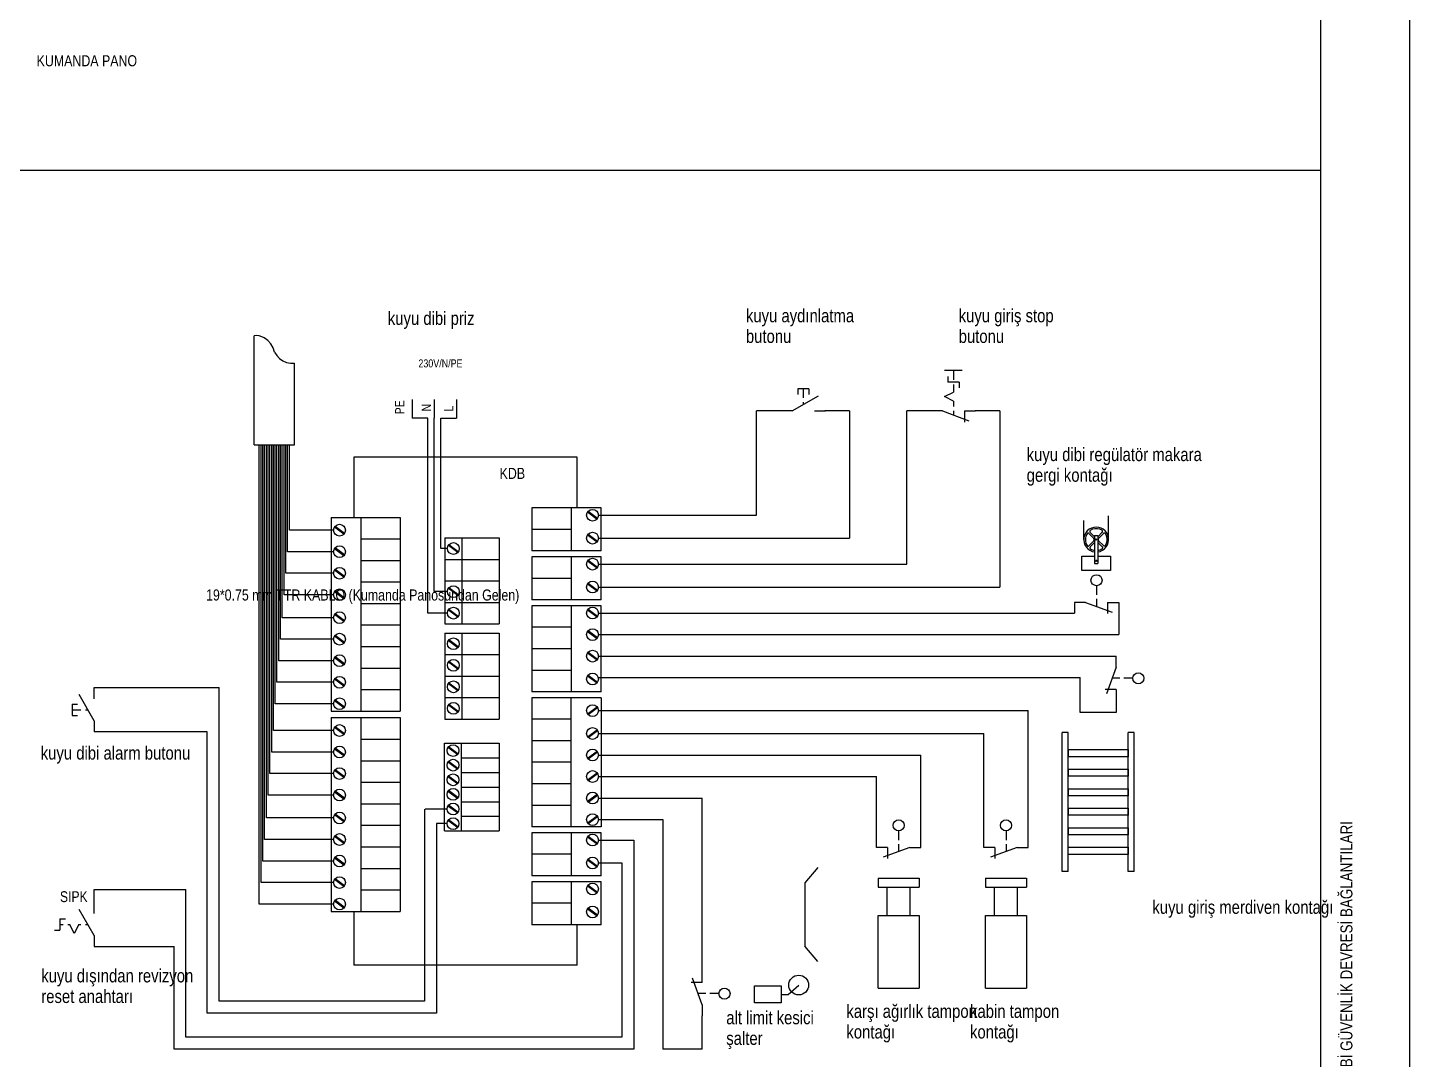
# Model space of a CAD drawing. Header units: centimetres. Extents: x 0 to 13208, y -30 to 2970.
# Drawn here: x 11214 to 11804, y 2068 to 2508 of the extents above; entities that cross this region are included whole.
import ezdxf
from ezdxf.enums import TextEntityAlignment as Align

# ---------------------------------------------------------------- set-up
doc = ezdxf.new("R2010")
doc.units = ezdxf.units.CM
doc.layers.add('SCOTT-ELEKTRIK', color=3, linetype='CONTINUOUS')
doc.layers.add('SCOTT-ELEKTRIK-YAZI', color=4, linetype='CONTINUOUS')
doc.styles.get("Standard").update_dxf_attribs({"font": 'arial.ttf', "width": 0.8})

msp = doc.modelspace()

# ---------------------------------------------------------------- linework, layer by layer
at = {"layer": 'SCOTT-ELEKTRIK'}
for p, q in [((11766.01, 1974.44), (11766.01, 2920.2)), ((11803.84, 2920.2), (11803.84, 1974.44)), ((11766.01, 2447.32), (11146.55, 2447.32)), ((11310.94, 2330.37), (11310.94, 2376.8)), ((11328.22, 2330.37), (11328.22, 2365.14)), ((11605.47, 2362.18), (11613.04, 2362.18)), ((11606.97, 2359.42), (11606.97, 2357.06)), ((11609.34, 2362.16), (11609.34, 2358)), ((11542.92, 2354.22), (11542.92, 2351.86)), ((11547.65, 2354.22), (11542.92, 2354.22)), ((11545.28, 2354.22), (11545.28, 2350.44)), ((11547.65, 2354.22), (11547.65, 2351.86)), ((11605.55, 2350.91), (11609.34, 2352.8)), ((11611.7, 2357.06), (11606.97, 2357.06)), ((11609.34, 2356.11), (11609.34, 2352.8)), ((11611.7, 2357.06), (11611.7, 2354.69)), ((11378.36, 2349.68), (11378.36, 2341.64)), ((11387.82, 2349.68), (11387.82, 2341.64)), ((11397.28, 2349.68), (11397.28, 2341.64)), ((11540.55, 2344.76), (11551.74, 2351.22)), ((11545.28, 2348.55), (11545.28, 2347.49)), ((11609.34, 2349.02), (11605.55, 2350.91)), ((11609.34, 2349.02), (11609.34, 2346.65)), ((11385.07, 2341.64), (11378.36, 2341.64)), ((11385.07, 2258.55), (11385.07, 2341.64)), ((11387.82, 2267.73), (11387.82, 2341.64)), ((11390.57, 2286.1), (11390.57, 2341.64)), ((11390.57, 2341.64), (11397.28, 2341.64)), ((11525.32, 2300.31), (11525.32, 2344.76)), ((11535.82, 2344.76), (11525.32, 2344.76)), ((11540.55, 2344.76), (11535.82, 2344.76)), ((11550.01, 2344.76), (11554.74, 2344.76)), ((11565, 2344.76), (11554.5, 2344.76)), ((11565, 2344.76), (11565, 2290.54)), ((11589.38, 2279.45), (11589.38, 2344.76)), ((11599.88, 2344.76), (11589.38, 2344.76)), ((11604.61, 2344.76), (11599.88, 2344.76)), ((11604.61, 2344.76), (11615.96, 2340.63)), ((11609.34, 2344.76), (11609.34, 2343.06)), ((11614.06, 2344.76), (11618.79, 2344.76)), ((11614.06, 2344.76), (11614.06, 2340.03)), ((11629.06, 2344.76), (11618.56, 2344.76)), ((11629.06, 2344.76), (11629.06, 2269.68)), ((11310.94, 2330.37), (11328.22, 2330.37)), ((11313.15, 2134.47), (11313.15, 2330.37)), ((11313.91, 2143.65), (11313.91, 2330.37)), ((11314.66, 2152.83), (11314.66, 2330.37)), ((11315.42, 2162.01), (11315.42, 2330.37)), ((11316.18, 2171.19), (11316.18, 2330.37)), ((11316.93, 2180.96), (11316.93, 2330.37)), ((11317.69, 2190.14), (11317.69, 2330.37)), ((11318.45, 2199.32), (11318.45, 2330.37)), ((11319.2, 2208.5), (11319.2, 2330.37)), ((11319.96, 2219.9), (11319.96, 2330.37)), ((11320.72, 2229.08), (11320.72, 2330.37)), ((11321.47, 2238.26), (11321.47, 2330.37)), ((11322.23, 2247.44), (11322.23, 2330.37)), ((11322.98, 2256.62), (11322.98, 2330.37)), ((11323.74, 2266.39), (11323.74, 2330.37)), ((11324.5, 2275.57), (11324.5, 2330.37)), ((11325.25, 2284.75), (11325.25, 2330.37)), ((11326.01, 2293.93), (11326.01, 2330.37)), ((11448.86, 2325.07), (11353.54, 2325.07)), ((11353.54, 2325.07), (11353.54, 2299.41)), ((11448.86, 2303.43), (11448.86, 2325.07)), ((11343.8, 2299.41), (11343.8, 2216.78)), ((11343.8, 2299.41), (11373.32, 2299.41)), ((11356.6, 2216.78), (11356.6, 2299.41)), ((11373.32, 2299.41), (11373.32, 2216.78)), ((11458.96, 2303.43), (11429.44, 2303.43)), ((11458.96, 2303.43), (11429.44, 2303.43)), ((11429.44, 2303.43), (11429.44, 2285.07)), ((11446.16, 2303.43), (11446.16, 2285.07)), ((11453.24, 2301.69), (11457.28, 2298.7)), ((11453.24, 2301.69), (11457.28, 2298.7)), ((11453.49, 2302), (11457.5, 2299.03)), ((11453.49, 2302), (11457.5, 2299.03)), ((11457.86, 2300.31), (11525.32, 2300.31)), ((11458.96, 2285.07), (11458.96, 2303.43)), ((11675.54, 2289.93), (11675.54, 2300.08)), ((11344.9, 2293.93), (11326.01, 2293.93)), ((11349.27, 2292.24), (11345.25, 2295.22)), ((11349.27, 2292.24), (11345.25, 2295.22)), ((11349.51, 2292.56), (11345.48, 2295.54)), ((11349.51, 2292.56), (11345.48, 2295.54)), ((11446.16, 2294.25), (11429.44, 2294.25)), ((11664.95, 2289.93), (11664.95, 2298.09)), ((11356.6, 2290.23), (11373.32, 2290.23)), ((11356.6, 2290.23), (11373.32, 2290.23)), ((11392.38, 2290.69), (11392.38, 2281.5)), ((11392.38, 2290.69), (11415.46, 2290.69)), ((11397.85, 2284.41), (11393.83, 2287.38)), ((11397.85, 2284.41), (11393.83, 2287.38)), ((11398.09, 2284.72), (11394.06, 2287.71)), ((11398.09, 2284.72), (11394.06, 2287.71)), ((11399.6, 2290.69), (11399.6, 2281.5)), ((11415.46, 2290.69), (11415.46, 2281.5)), ((11453.24, 2291.92), (11457.28, 2288.93)), ((11453.24, 2291.92), (11457.28, 2288.93)), ((11453.49, 2292.23), (11457.5, 2289.26)), ((11453.49, 2292.23), (11457.5, 2289.26)), ((11457.86, 2290.54), (11565, 2290.54)), ((11669.26, 2290.41), (11667.16, 2292.47)), ((11669.26, 2289.43), (11667.2, 2287.33)), ((11669.55, 2291.11), (11667.65, 2292.98)), ((11669.55, 2288.72), (11667.7, 2286.84)), ((11669.55, 2291.64), (11669.55, 2279.71)), ((11669.55, 2291.64), (11670.94, 2291.64)), ((11670.94, 2291.14), (11672.79, 2293.02)), ((11670.94, 2291.64), (11670.94, 2279.71)), ((11670.94, 2288.75), (11672.84, 2286.88)), ((11671.23, 2290.42), (11673.3, 2292.52)), ((11671.24, 2289.45), (11673.34, 2287.38)), ((11344.9, 2284.75), (11325.25, 2284.75)), ((11349.27, 2283.06), (11345.25, 2286.04)), ((11349.27, 2283.06), (11345.25, 2286.04)), ((11349.51, 2283.38), (11345.48, 2286.36)), ((11349.51, 2283.38), (11345.48, 2286.36)), ((11393.48, 2286.1), (11390.57, 2286.1)), ((11392.38, 2281.5), (11392.38, 2272.32)), ((11392.38, 2281.5), (11415.46, 2281.5)), ((11392.38, 2281.5), (11415.46, 2281.5)), ((11392.38, 2281.5), (11415.46, 2281.5)), ((11399.6, 2281.5), (11399.6, 2272.32)), ((11415.46, 2281.5), (11415.46, 2272.32)), ((11458.96, 2285.07), (11429.44, 2285.07)), ((11458.96, 2282.57), (11429.44, 2282.57)), ((11458.96, 2282.57), (11429.44, 2282.57)), ((11429.44, 2282.57), (11429.44, 2264.21)), ((11446.16, 2282.57), (11446.16, 2264.21)), ((11458.96, 2264.21), (11458.96, 2282.57)), ((11664.15, 2282.81), (11669.55, 2282.81)), ((11664.15, 2276.69), (11664.15, 2282.81)), ((11670.94, 2282.81), (11676.35, 2282.81)), ((11676.35, 2282.81), (11676.35, 2276.69)), ((11344.9, 2275.57), (11324.5, 2275.57)), ((11349.27, 2273.88), (11345.25, 2276.86)), ((11349.27, 2273.88), (11345.25, 2276.86)), ((11349.51, 2274.2), (11345.48, 2277.18)), ((11349.51, 2274.2), (11345.48, 2277.18)), ((11356.6, 2281.05), (11373.32, 2281.05)), ((11356.6, 2281.05), (11373.32, 2281.05)), ((11453.24, 2280.83), (11457.28, 2277.84)), ((11453.24, 2280.83), (11457.28, 2277.84)), ((11453.49, 2281.14), (11457.5, 2278.16)), ((11453.49, 2281.14), (11457.5, 2278.16)), ((11457.86, 2279.45), (11589.38, 2279.45)), ((11676.35, 2276.69), (11664.15, 2276.69)), ((11669.55, 2279.71), (11670.94, 2279.71)), ((11356.6, 2271.86), (11373.32, 2271.86)), ((11356.6, 2271.86), (11373.32, 2271.86)), ((11392.38, 2272.32), (11392.38, 2263.14)), ((11392.38, 2272.32), (11415.46, 2272.32)), ((11392.38, 2272.32), (11415.46, 2272.32)), ((11392.38, 2272.32), (11415.46, 2272.32)), ((11399.6, 2272.32), (11399.6, 2263.14)), ((11415.46, 2272.32), (11415.46, 2263.14)), ((11446.16, 2273.39), (11429.44, 2273.39)), ((11453.24, 2271.06), (11457.28, 2268.07)), ((11453.24, 2271.06), (11457.28, 2268.07)), ((11453.49, 2271.37), (11457.5, 2268.39)), ((11453.49, 2271.37), (11457.5, 2268.39)), ((11457.86, 2269.68), (11629.06, 2269.68)), ((11670.37, 2270.23), (11670.37, 2266.34)), ((11344.9, 2266.39), (11323.74, 2266.39)), ((11349.27, 2264.7), (11345.25, 2267.68)), ((11349.27, 2264.7), (11345.25, 2267.68)), ((11349.51, 2265.01), (11345.48, 2268)), ((11349.51, 2265.01), (11345.48, 2268)), ((11393.48, 2267.73), (11387.82, 2267.73)), ((11397.85, 2266.05), (11393.83, 2269.02)), ((11397.85, 2266.05), (11393.83, 2269.02)), ((11398.09, 2266.36), (11394.06, 2269.34)), ((11398.09, 2266.36), (11394.06, 2269.34)), ((11458.96, 2264.21), (11429.44, 2264.21)), ((11670.37, 2264.65), (11670.37, 2261.41)), ((11349.27, 2254.93), (11345.25, 2257.91)), ((11349.27, 2254.93), (11345.25, 2257.91)), ((11349.51, 2255.24), (11345.48, 2258.23)), ((11349.51, 2255.24), (11345.48, 2258.23)), ((11356.6, 2262.68), (11373.32, 2262.68)), ((11389.52, 2258.55), (11385.07, 2258.55)), ((11393.48, 2258.55), (11389.52, 2258.55)), ((11392.38, 2263.14), (11392.38, 2253.96)), ((11392.38, 2263.14), (11415.46, 2263.14)), ((11392.38, 2263.14), (11415.46, 2263.14)), ((11392.38, 2263.14), (11415.46, 2263.14)), ((11397.85, 2256.86), (11393.83, 2259.84)), ((11397.85, 2256.86), (11393.83, 2259.84)), ((11398.09, 2257.18), (11394.06, 2260.16)), ((11398.09, 2257.18), (11394.06, 2260.16)), ((11399.6, 2263.14), (11399.6, 2253.96)), ((11415.46, 2263.14), (11415.46, 2253.96)), ((11446.16, 2261.7), (11429.44, 2261.7)), ((11458.96, 2261.7), (11429.44, 2261.7)), ((11429.44, 2261.7), (11429.44, 2224.98)), ((11446.16, 2261.7), (11446.16, 2224.98)), ((11453.24, 2259.96), (11457.28, 2256.97)), ((11453.24, 2259.96), (11457.28, 2256.97)), ((11453.49, 2260.27), (11457.5, 2257.3)), ((11453.49, 2260.27), (11457.5, 2257.3)), ((11457.86, 2258.58), (11660.92, 2258.58)), ((11458.96, 2224.98), (11458.96, 2261.7)), ((11665.65, 2263.14), (11660.92, 2263.14)), ((11660.92, 2263.14), (11660.92, 2258.58)), ((11665.65, 2263.14), (11677, 2259.01)), ((11675.1, 2263.14), (11679.83, 2263.14)), ((11675.1, 2263.14), (11675.1, 2258.41)), ((11679.83, 2263.14), (11679.83, 2249.4)), ((11344.9, 2256.62), (11322.98, 2256.62)), ((11356.6, 2253.5), (11373.32, 2253.5)), ((11356.6, 2253.5), (11373.32, 2253.5)), ((11392.38, 2253.96), (11415.46, 2253.96)), ((11392.38, 2253.96), (11415.46, 2253.96)), ((11446.16, 2252.52), (11429.44, 2252.52)), ((11446.16, 2252.52), (11429.44, 2252.52)), ((11344.9, 2247.44), (11322.23, 2247.44)), ((11349.27, 2245.75), (11345.25, 2248.73)), ((11349.27, 2245.75), (11345.25, 2248.73)), ((11349.51, 2246.06), (11345.48, 2249.05)), ((11349.51, 2246.06), (11345.48, 2249.05)), ((11392.38, 2250.08), (11392.38, 2240.9)), ((11392.38, 2250.08), (11415.46, 2250.08)), ((11397.85, 2243.8), (11393.83, 2246.78)), ((11397.85, 2243.8), (11393.83, 2246.78)), ((11398.09, 2244.12), (11394.06, 2247.1)), ((11398.09, 2244.12), (11394.06, 2247.1)), ((11399.6, 2250.08), (11399.6, 2240.9)), ((11415.46, 2250.08), (11415.46, 2240.9)), ((11453.24, 2250.78), (11457.28, 2247.79)), ((11453.24, 2250.78), (11457.28, 2247.79)), ((11453.49, 2251.09), (11457.5, 2248.12)), ((11453.49, 2251.09), (11457.5, 2248.12)), ((11457.86, 2249.4), (11679.83, 2249.4)), ((11356.6, 2244.32), (11373.32, 2244.32)), ((11356.6, 2244.32), (11373.32, 2244.32)), ((11392.38, 2240.9), (11392.38, 2231.72)), ((11392.38, 2240.9), (11415.46, 2240.9)), ((11392.38, 2240.9), (11415.46, 2240.9)), ((11392.38, 2240.9), (11415.46, 2240.9)), ((11399.6, 2240.9), (11399.6, 2231.72)), ((11415.46, 2240.9), (11415.46, 2231.72)), ((11446.16, 2243.34), (11429.44, 2243.34)), ((11446.16, 2243.34), (11429.44, 2243.34)), ((11453.24, 2241.6), (11457.28, 2238.61)), ((11453.24, 2241.6), (11457.28, 2238.61)), ((11453.49, 2241.91), (11457.5, 2238.94)), ((11453.49, 2241.91), (11457.5, 2238.94)), ((11457.86, 2240.22), (11678.76, 2240.22)), ((11678.76, 2235.49), (11678.76, 2240.22)), ((11344.9, 2238.26), (11321.47, 2238.26)), ((11349.27, 2236.57), (11345.25, 2239.55)), ((11349.27, 2236.57), (11345.25, 2239.55)), ((11349.51, 2236.88), (11345.48, 2239.87)), ((11349.51, 2236.88), (11345.48, 2239.87)), ((11356.6, 2235.14), (11373.32, 2235.14)), ((11356.6, 2235.14), (11373.32, 2235.14)), ((11397.85, 2234.62), (11393.83, 2237.6)), ((11397.85, 2234.62), (11393.83, 2237.6)), ((11398.09, 2234.94), (11394.06, 2237.92)), ((11398.09, 2234.94), (11394.06, 2237.92)), ((11678.76, 2235.49), (11674.63, 2224.15)), ((11344.9, 2229.08), (11320.72, 2229.08)), ((11349.27, 2227.39), (11345.25, 2230.37)), ((11349.27, 2227.39), (11345.25, 2230.37)), ((11349.51, 2227.7), (11345.48, 2230.69)), ((11349.51, 2227.7), (11345.48, 2230.69)), ((11392.38, 2231.72), (11392.38, 2222.54)), ((11392.38, 2231.72), (11415.46, 2231.72)), ((11392.38, 2231.72), (11415.46, 2231.72)), ((11392.38, 2231.72), (11415.46, 2231.72)), ((11397.85, 2225.44), (11393.83, 2228.42)), ((11397.85, 2225.44), (11393.83, 2228.42)), ((11398.09, 2225.76), (11394.06, 2228.74)), ((11398.09, 2225.76), (11394.06, 2228.74)), ((11399.6, 2231.72), (11399.6, 2222.54)), ((11415.46, 2231.72), (11415.46, 2222.54)), ((11446.16, 2234.16), (11429.44, 2234.16)), ((11453.24, 2231.83), (11457.28, 2228.84)), ((11453.24, 2231.83), (11457.28, 2228.84)), ((11453.49, 2232.14), (11457.5, 2229.17)), ((11453.49, 2232.14), (11457.5, 2229.17)), ((11457.86, 2231.04), (11663.38, 2231.04)), ((11663.38, 2216.23), (11663.38, 2231.04)), ((11680.28, 2230.77), (11677.04, 2230.77)), ((11685.85, 2230.77), (11681.96, 2230.77)), ((11242.77, 2212.6), (11236.31, 2223.79)), ((11242.77, 2226.78), (11295.98, 2226.78)), ((11242.77, 2222.06), (11242.77, 2226.78)), ((11295.98, 2093.12), (11295.98, 2226.78)), ((11356.6, 2225.96), (11373.32, 2225.96)), ((11356.6, 2225.96), (11373.32, 2225.96)), ((11392.38, 2222.54), (11392.38, 2213.36)), ((11392.38, 2222.54), (11415.46, 2222.54)), ((11392.38, 2222.54), (11415.46, 2222.54)), ((11392.38, 2222.54), (11415.46, 2222.54)), ((11399.6, 2222.54), (11399.6, 2213.36)), ((11415.46, 2222.54), (11415.46, 2213.36)), ((11458.96, 2224.98), (11429.44, 2224.98)), ((11458.96, 2222.48), (11429.44, 2222.48)), ((11429.44, 2222.48), (11429.44, 2167.39)), ((11446.16, 2167.39), (11446.16, 2222.48)), ((11458.96, 2222.48), (11458.96, 2167.39)), ((11678.76, 2226.04), (11674.04, 2226.04)), ((11678.76, 2226.04), (11678.76, 2221.31)), ((11233.31, 2219.69), (11235.67, 2219.69)), ((11233.31, 2219.69), (11233.31, 2214.96)), ((11233.31, 2217.33), (11237.09, 2217.33)), ((11238.98, 2217.33), (11240.04, 2217.33)), ((11344.9, 2219.9), (11319.96, 2219.9)), ((11343.8, 2216.78), (11373.32, 2216.78)), ((11343.8, 2216.78), (11373.32, 2216.78)), ((11349.27, 2218.21), (11345.25, 2221.19)), ((11349.27, 2218.21), (11345.25, 2221.19)), ((11349.51, 2218.52), (11345.48, 2221.51)), ((11349.51, 2218.52), (11345.48, 2221.51)), ((11397.85, 2216.26), (11393.83, 2219.24)), ((11397.85, 2216.26), (11393.83, 2219.24)), ((11398.09, 2216.57), (11394.06, 2219.56)), ((11398.09, 2216.57), (11394.06, 2219.56)), ((11453.24, 2215.63), (11457.28, 2218.61)), ((11453.24, 2215.63), (11457.28, 2218.61)), ((11453.49, 2215.31), (11457.5, 2218.29)), ((11453.49, 2215.31), (11457.5, 2218.29)), ((11457.86, 2217), (11641.22, 2217)), ((11641.22, 2158.59), (11641.22, 2217)), ((11678.76, 2221.31), (11678.76, 2216.23)), ((11233.31, 2214.96), (11235.67, 2214.96)), ((11242.77, 2212.6), (11242.77, 2207.87)), ((11343.8, 2213.98), (11343.8, 2131.35)), ((11343.8, 2213.98), (11373.32, 2213.98)), ((11356.6, 2131.35), (11356.6, 2213.98)), ((11373.32, 2213.98), (11373.32, 2131.35)), ((11392.38, 2213.36), (11415.46, 2213.36)), ((11392.38, 2213.36), (11415.46, 2213.36)), ((11446.16, 2213.29), (11429.44, 2213.29)), ((11678.76, 2216.23), (11663.38, 2216.23)), ((11290.89, 2207.87), (11242.77, 2207.87)), ((11290.89, 2088.02), (11290.89, 2207.87)), ((11344.9, 2208.5), (11319.2, 2208.5)), ((11349.27, 2206.82), (11345.25, 2209.79)), ((11349.27, 2206.82), (11345.25, 2209.79)), ((11349.51, 2207.13), (11345.48, 2210.11)), ((11349.51, 2207.13), (11345.48, 2210.11)), ((11356.6, 2204.8), (11373.32, 2204.8)), ((11356.6, 2204.8), (11373.32, 2204.8)), ((11453.24, 2205.86), (11457.28, 2208.84)), ((11453.24, 2205.86), (11457.28, 2208.84)), ((11453.49, 2205.54), (11457.5, 2208.52)), ((11453.49, 2205.54), (11457.5, 2208.52)), ((11457.86, 2207.23), (11622.3, 2207.23)), ((11622.3, 2158.59), (11622.3, 2207.23)), ((11655.71, 2148.42), (11655.71, 2207.61)), ((11658.29, 2207.61), (11655.71, 2207.61)), ((11658.29, 2148.42), (11658.29, 2207.61)), ((11683.85, 2148.42), (11683.85, 2207.61)), ((11686.43, 2207.61), (11683.85, 2207.61)), ((11686.43, 2148.42), (11686.43, 2207.61)), ((11344.9, 2199.32), (11318.45, 2199.32)), ((11349.27, 2197.63), (11345.25, 2200.61)), ((11349.27, 2197.63), (11345.25, 2200.61)), ((11349.51, 2197.95), (11345.48, 2200.93)), ((11349.51, 2197.95), (11345.48, 2200.93)), ((11392.22, 2203.07), (11415.46, 2203.07)), ((11392.22, 2196.84), (11392.22, 2203.07)), ((11397.7, 2198.26), (11393.68, 2201.24)), ((11397.7, 2198.26), (11393.68, 2201.24)), ((11397.94, 2198.58), (11393.91, 2201.56)), ((11397.94, 2198.58), (11393.91, 2201.56)), ((11399.45, 2196.84), (11399.45, 2203.07)), ((11415.46, 2203.07), (11415.46, 2196.84)), ((11446.16, 2204.11), (11429.44, 2204.11)), ((11446.16, 2204.11), (11429.44, 2204.11)), ((11453.24, 2196.67), (11457.28, 2199.66)), ((11453.24, 2196.67), (11457.28, 2199.66)), ((11453.49, 2196.36), (11457.5, 2199.34)), ((11453.49, 2196.36), (11457.5, 2199.34)), ((11658.29, 2200.35), (11683.85, 2200.35)), ((11658.29, 2200.35), (11658.29, 2197.34)), ((11683.85, 2200.35), (11683.85, 2197.34)), ((11356.6, 2195.62), (11373.32, 2195.62)), ((11356.6, 2195.62), (11373.32, 2195.62)), ((11392.22, 2190.6), (11392.22, 2196.84)), ((11397.7, 2192.03), (11393.68, 2195.01)), ((11397.7, 2192.03), (11393.68, 2195.01)), ((11397.94, 2192.34), (11393.91, 2195.33)), ((11397.94, 2192.34), (11393.91, 2195.33)), ((11399.45, 2196.84), (11415.46, 2196.84)), ((11399.45, 2190.6), (11399.45, 2196.84)), ((11399.45, 2196.84), (11415.46, 2196.84)), ((11399.45, 2196.84), (11415.46, 2196.84)), ((11415.46, 2196.84), (11415.46, 2190.6)), ((11446.16, 2194.93), (11429.44, 2194.93)), ((11446.16, 2194.93), (11429.44, 2194.93)), ((11457.86, 2198.05), (11595.39, 2198.05)), ((11595.39, 2158.59), (11595.39, 2198.05)), ((11683.85, 2197.34), (11658.29, 2197.34)), ((11344.9, 2190.14), (11317.69, 2190.14)), ((11349.27, 2188.45), (11345.25, 2191.43)), ((11349.27, 2188.45), (11345.25, 2191.43)), ((11349.51, 2188.77), (11345.48, 2191.75)), ((11349.51, 2188.77), (11345.48, 2191.75)), ((11392.22, 2184.37), (11392.22, 2190.6)), ((11397.7, 2185.8), (11393.68, 2188.77)), ((11397.7, 2185.8), (11393.68, 2188.77)), ((11397.94, 2186.11), (11393.91, 2189.09)), ((11397.94, 2186.11), (11393.91, 2189.09)), ((11399.45, 2190.6), (11415.46, 2190.6)), ((11399.45, 2184.37), (11399.45, 2190.6)), ((11399.45, 2190.6), (11415.46, 2190.6)), ((11399.45, 2190.6), (11415.46, 2190.6)), ((11415.46, 2190.6), (11415.46, 2184.37)), ((11453.24, 2187.49), (11457.28, 2190.48)), ((11453.24, 2187.49), (11457.28, 2190.48)), ((11453.49, 2187.18), (11457.5, 2190.16)), ((11453.49, 2187.18), (11457.5, 2190.16)), ((11457.86, 2188.87), (11576.47, 2188.87)), ((11576.47, 2158.59), (11576.47, 2188.87)), ((11658.29, 2192.02), (11683.85, 2192.02)), ((11658.29, 2192.02), (11658.29, 2189.01)), ((11683.85, 2189.01), (11658.29, 2189.01)), ((11683.85, 2192.02), (11683.85, 2189.01)), ((11349.27, 2179.27), (11345.25, 2182.25)), ((11349.27, 2179.27), (11345.25, 2182.25)), ((11349.51, 2179.59), (11345.48, 2182.57)), ((11349.51, 2179.59), (11345.48, 2182.57)), ((11356.6, 2186.44), (11373.32, 2186.44)), ((11356.6, 2186.44), (11373.32, 2186.44)), ((11392.22, 2178.13), (11392.22, 2184.37)), ((11397.7, 2179.56), (11393.68, 2182.54)), ((11397.7, 2179.56), (11393.68, 2182.54)), ((11397.94, 2179.87), (11393.91, 2182.86)), ((11397.94, 2179.87), (11393.91, 2182.86)), ((11399.45, 2184.37), (11415.46, 2184.37)), ((11399.45, 2178.13), (11399.45, 2184.37)), ((11399.45, 2184.37), (11415.46, 2184.37)), ((11399.45, 2184.37), (11415.46, 2184.37)), ((11415.46, 2184.37), (11415.46, 2178.13)), ((11446.16, 2185.75), (11429.44, 2185.75)), ((11446.16, 2185.75), (11429.44, 2185.75)), ((11453.24, 2178.31), (11457.28, 2181.3)), ((11453.24, 2178.31), (11457.28, 2181.3)), ((11658.29, 2183.69), (11683.85, 2183.69)), ((11658.29, 2183.69), (11658.29, 2180.68)), ((11683.85, 2183.69), (11683.85, 2180.68)), ((11344.9, 2180.96), (11316.93, 2180.96)), ((11356.6, 2177.25), (11373.32, 2177.25)), ((11392.22, 2171.9), (11392.22, 2178.13)), ((11397.7, 2173.33), (11393.68, 2176.3)), ((11397.7, 2173.33), (11393.68, 2176.3)), ((11397.94, 2173.64), (11393.91, 2176.63)), ((11397.94, 2173.64), (11393.91, 2176.63)), ((11399.45, 2178.13), (11415.46, 2178.13)), ((11399.45, 2171.9), (11399.45, 2178.13)), ((11399.45, 2178.13), (11415.46, 2178.13)), ((11399.45, 2178.13), (11415.46, 2178.13)), ((11415.46, 2178.13), (11415.46, 2171.9)), ((11446.16, 2176.57), (11429.44, 2176.57)), ((11446.16, 2176.57), (11429.44, 2176.57)), ((11453.49, 2178), (11457.5, 2180.98)), ((11453.49, 2178), (11457.5, 2180.98)), ((11457.86, 2179.69), (11502.18, 2179.69)), ((11502.18, 2105.74), (11502.18, 2179.69)), ((11683.85, 2180.68), (11658.29, 2180.68)), ((11658.29, 2175.36), (11683.85, 2175.36)), ((11658.29, 2175.36), (11658.29, 2172.34)), ((11683.85, 2175.36), (11683.85, 2172.34)), ((11344.9, 2171.19), (11316.18, 2171.19)), ((11349.27, 2169.5), (11345.25, 2172.48)), ((11349.27, 2169.5), (11345.25, 2172.48)), ((11349.51, 2169.82), (11345.48, 2172.8)), ((11349.51, 2169.82), (11345.48, 2172.8)), ((11383.66, 2175.02), (11383.66, 2093.12)), ((11393.32, 2175.02), (11383.98, 2175.02)), ((11392.22, 2165.66), (11392.22, 2171.9)), ((11397.7, 2167.09), (11393.68, 2170.07)), ((11397.7, 2167.09), (11393.68, 2170.07)), ((11397.94, 2167.41), (11393.91, 2170.39)), ((11397.94, 2167.41), (11393.91, 2170.39)), ((11399.45, 2171.9), (11415.46, 2171.9)), ((11399.45, 2165.66), (11399.45, 2171.9)), ((11399.45, 2171.9), (11415.46, 2171.9)), ((11399.45, 2171.9), (11415.46, 2171.9)), ((11415.46, 2171.9), (11415.46, 2165.66)), ((11453.24, 2169.13), (11457.28, 2172.12)), ((11453.24, 2169.13), (11457.28, 2172.12)), ((11453.49, 2168.82), (11457.5, 2171.8)), ((11453.49, 2168.82), (11457.5, 2171.8)), ((11457.86, 2170.51), (11485.36, 2170.51)), ((11485.36, 2170.51), (11485.36, 2072.65)), ((11683.85, 2172.34), (11658.29, 2172.34)), ((11349.51, 2160.63), (11345.48, 2163.62)), ((11349.51, 2160.63), (11345.48, 2163.62)), ((11356.6, 2168.07), (11373.32, 2168.07)), ((11356.6, 2168.07), (11373.32, 2168.07)), ((11393.32, 2168.78), (11388.76, 2168.78)), ((11388.76, 2168.78), (11388.76, 2088.02)), ((11392.22, 2165.66), (11415.46, 2165.66)), ((11392.22, 2165.66), (11415.46, 2165.66)), ((11458.96, 2167.39), (11429.44, 2167.39)), ((11458.96, 2167.39), (11429.44, 2167.39)), ((11458.96, 2164.89), (11429.44, 2164.89)), ((11458.96, 2164.89), (11429.44, 2164.89)), ((11429.44, 2164.89), (11429.44, 2146.53)), ((11446.16, 2164.89), (11446.16, 2146.53)), ((11458.96, 2146.53), (11458.96, 2164.89)), ((11585.93, 2165.68), (11585.93, 2161.79)), ((11631.76, 2165.68), (11631.76, 2161.79)), ((11658.29, 2167.03), (11683.85, 2167.03)), ((11658.29, 2167.03), (11658.29, 2164.01)), ((11683.85, 2164.01), (11658.29, 2164.01)), ((11683.85, 2167.03), (11683.85, 2164.01)), ((11344.9, 2162.01), (11315.42, 2162.01)), ((11349.27, 2160.32), (11345.25, 2163.3)), ((11349.27, 2160.32), (11345.25, 2163.3)), ((11356.6, 2158.89), (11373.32, 2158.89)), ((11356.6, 2158.89), (11373.32, 2158.89)), ((11453.24, 2163.15), (11457.28, 2160.16)), ((11453.24, 2163.15), (11457.28, 2160.16)), ((11453.49, 2163.46), (11457.5, 2160.48)), ((11453.49, 2163.46), (11457.5, 2160.48)), ((11457.86, 2161.77), (11472.98, 2161.77)), ((11472.98, 2161.77), (11472.98, 2072.65)), ((11581.2, 2158.59), (11576.47, 2158.59)), ((11590.66, 2158.59), (11579.31, 2154.46)), ((11581.2, 2158.59), (11581.2, 2153.86)), ((11585.93, 2160.1), (11585.93, 2156.87)), ((11590.66, 2158.59), (11595.39, 2158.59)), ((11627.03, 2158.59), (11622.3, 2158.59)), ((11636.49, 2158.59), (11625.14, 2154.46)), ((11627.03, 2158.59), (11627.03, 2153.86)), ((11631.76, 2160.1), (11631.76, 2156.87)), ((11636.49, 2158.59), (11641.22, 2158.59)), ((11658.29, 2158.7), (11683.85, 2158.7)), ((11683.85, 2158.7), (11683.85, 2155.68)), ((11344.9, 2152.83), (11314.66, 2152.83)), ((11349.27, 2151.14), (11345.25, 2154.12)), ((11349.27, 2151.14), (11345.25, 2154.12)), ((11349.51, 2151.45), (11345.48, 2154.44)), ((11349.51, 2151.45), (11345.48, 2154.44)), ((11446.16, 2155.71), (11429.44, 2155.71)), ((11453.24, 2153.38), (11457.28, 2150.39)), ((11453.24, 2153.38), (11457.28, 2150.39)), ((11453.49, 2153.69), (11457.5, 2150.71)), ((11453.49, 2153.69), (11457.5, 2150.71)), ((11457.86, 2152), (11467.88, 2152)), ((11467.88, 2152), (11467.88, 2077.75)), ((11683.85, 2155.68), (11658.29, 2155.68)), ((11356.6, 2149.71), (11373.32, 2149.71)), ((11356.6, 2149.71), (11373.32, 2149.71)), ((11458.96, 2146.53), (11429.44, 2146.53)), ((11551.54, 2150.03), (11545.91, 2143.52)), ((11658.29, 2148.42), (11655.71, 2148.42)), ((11686.43, 2148.42), (11683.85, 2148.42)), ((11242.77, 2140.64), (11281.9, 2140.64)), ((11242.77, 2135.23), (11242.77, 2140.64)), ((11281.9, 2077.75), (11281.9, 2140.64)), ((11344.9, 2143.65), (11313.91, 2143.65)), ((11349.27, 2141.96), (11345.25, 2144.94)), ((11349.27, 2141.96), (11345.25, 2144.94)), ((11349.51, 2142.27), (11345.48, 2145.26)), ((11349.51, 2142.27), (11345.48, 2145.26)), ((11356.6, 2140.53), (11373.32, 2140.53)), ((11356.6, 2140.53), (11373.32, 2140.53)), ((11458.96, 2144.02), (11429.44, 2144.02)), ((11458.96, 2144.02), (11429.44, 2144.02)), ((11429.44, 2144.02), (11429.44, 2125.66)), ((11446.16, 2144.02), (11446.16, 2125.66)), ((11453.24, 2142.28), (11457.28, 2139.3)), ((11453.24, 2142.28), (11457.28, 2139.3)), ((11453.49, 2142.59), (11457.5, 2139.62)), ((11453.49, 2142.59), (11457.5, 2139.62)), ((11458.96, 2125.66), (11458.96, 2144.02)), ((11545.91, 2143.52), (11545.91, 2116.52)), ((11577.22, 2145.57), (11594.64, 2145.57)), ((11577.22, 2145.57), (11577.22, 2141.76)), ((11577.22, 2141.76), (11594.64, 2141.76)), ((11580.98, 2129.65), (11580.98, 2141.76)), ((11590.88, 2129.65), (11590.88, 2141.76)), ((11594.64, 2145.57), (11594.64, 2141.76)), ((11623.05, 2145.57), (11640.46, 2145.57)), ((11623.05, 2145.57), (11623.05, 2141.76)), ((11623.05, 2141.76), (11640.46, 2141.76)), ((11626.81, 2129.65), (11626.81, 2141.76)), ((11636.71, 2129.65), (11636.71, 2141.76)), ((11640.46, 2145.57), (11640.46, 2141.76)), ((11242.77, 2130.5), (11242.77, 2135.23)), ((11344.9, 2134.47), (11313.15, 2134.47)), ((11349.27, 2132.78), (11345.25, 2135.76)), ((11349.27, 2132.78), (11345.25, 2135.76)), ((11349.51, 2133.09), (11345.48, 2136.08)), ((11349.51, 2133.09), (11345.48, 2136.08)), ((11446.16, 2134.84), (11429.44, 2134.84)), ((11228.11, 2128.14), (11230.47, 2128.14)), ((11228.11, 2128.14), (11228.11, 2123.41)), ((11242.77, 2121.05), (11236.31, 2132.23)), ((11343.8, 2131.35), (11373.32, 2131.35)), ((11343.8, 2131.35), (11373.32, 2131.35)), ((11353.54, 2131.35), (11353.54, 2108.45)), ((11453.24, 2132.51), (11457.28, 2129.52)), ((11453.24, 2132.51), (11457.28, 2129.52)), ((11453.49, 2132.82), (11457.5, 2129.85)), ((11453.49, 2132.82), (11457.5, 2129.85)), ((11577.22, 2098.66), (11577.22, 2129.65)), ((11577.22, 2129.65), (11594.64, 2129.65)), ((11594.64, 2129.65), (11594.64, 2098.66)), ((11623.05, 2098.66), (11623.05, 2129.65)), ((11623.05, 2129.65), (11640.46, 2129.65)), ((11640.46, 2129.65), (11640.46, 2098.66)), ((11225.74, 2123.41), (11228.11, 2123.41)), ((11228.11, 2125.77), (11229.53, 2125.77)), ((11231.42, 2125.77), (11232.36, 2125.77)), ((11234.25, 2121.99), (11232.36, 2125.77)), ((11236.15, 2125.77), (11234.25, 2121.99)), ((11236.15, 2125.77), (11237.09, 2125.77)), ((11238.98, 2125.77), (11240.04, 2125.77)), ((11458.96, 2125.66), (11429.44, 2125.66)), ((11448.86, 2108.45), (11448.86, 2125.66)), ((11242.77, 2121.05), (11242.77, 2116.32)), ((11551.54, 2110.02), (11545.91, 2116.52)), ((11242.77, 2116.32), (11276.8, 2116.32)), ((11276.8, 2072.65), (11276.8, 2116.32)), ((11448.86, 2108.45), (11353.54, 2108.45)), ((11502.18, 2101.01), (11502.18, 2105.74)), ((11502.18, 2101.01), (11497.45, 2101.01)), ((11502.18, 2091.55), (11498.05, 2102.9)), ((11524.41, 2099.57), (11535.82, 2099.57)), ((11524.41, 2092.38), (11524.41, 2099.57)), ((11535.82, 2099.57), (11535.82, 2092.38)), ((11538.85, 2095.97), (11543.31, 2099.94)), ((11577.22, 2098.66), (11594.64, 2098.66)), ((11623.05, 2098.66), (11640.46, 2098.66)), ((11383.66, 2093.12), (11295.98, 2093.12)), ((11503.7, 2096.28), (11500.46, 2096.28)), ((11509.27, 2096.28), (11505.38, 2096.28)), ((11535.82, 2095.97), (11538.85, 2095.97)), ((11388.76, 2088.02), (11290.89, 2088.02)), ((11502.18, 2091.55), (11502.18, 2086.82)), ((11535.82, 2092.38), (11524.41, 2092.38)), ((11502.18, 2072.65), (11502.18, 2086.82)), ((11467.88, 2077.75), (11281.9, 2077.75)), ((11472.98, 2072.65), (11276.8, 2072.65)), ((11502.18, 2072.65), (11485.36, 2072.65))]:
    msp.add_line(p, q, dxfattribs=at)
for points in [[(11315.2, 2375.9), (11314.22, 2376.45), (11313.16, 2376.79), (11312.05, 2376.91), (11310.94, 2376.8)], [(11319.72, 2369.87), (11319.08, 2371.7), (11318.08, 2373.35), (11316.77, 2374.77), (11315.2, 2375.9)], [(11319.72, 2369.87), (11320.6, 2368.38), (11321.78, 2367.11), (11323.19, 2366.11), (11324.79, 2365.43), (11326.49, 2365.11), (11328.22, 2365.14)], [(11670.94, 2284.66), (11671.98, 2284.91), (11672.94, 2285.35), (11673.8, 2285.98), (11674.52, 2286.77), (11675.06, 2287.68), (11675.41, 2288.69), (11675.55, 2289.74), (11675.48, 2290.8), (11675.2, 2291.83), (11674.72, 2292.78), (11674.07, 2293.61), (11673.25, 2294.3), (11672.32, 2294.81), (11671.31, 2295.13), (11670.25, 2295.24), (11669.19, 2295.13), (11668.17, 2294.81), (11667.24, 2294.3), (11666.43, 2293.61), (11665.77, 2292.78), (11665.29, 2291.83), (11665.01, 2290.8), (11664.94, 2289.74), (11665.09, 2288.69), (11665.44, 2287.68), (11665.98, 2286.77), (11666.69, 2285.98), (11667.55, 2285.35), (11668.52, 2284.91), (11669.55, 2284.66)], [(11667.69, 2293.83), (11667.61, 2293.74), (11667.54, 2293.64), (11667.5, 2293.53), (11667.48, 2293.41), (11667.49, 2293.29), (11667.52, 2293.18), (11667.58, 2293.07), (11667.65, 2292.98)], [(11672.75, 2293.87), (11671.79, 2294.33), (11670.75, 2294.57), (11669.68, 2294.56), (11668.64, 2294.31), (11667.69, 2293.83)], [(11672.79, 2293.02), (11672.87, 2293.11), (11672.92, 2293.22), (11672.95, 2293.33), (11672.96, 2293.45), (11672.94, 2293.57), (11672.9, 2293.68), (11672.83, 2293.78), (11672.75, 2293.87)], [(11666.31, 2292.43), (11665.84, 2291.47), (11665.6, 2290.43), (11665.61, 2289.36), (11665.86, 2288.32), (11666.34, 2287.37)], [(11667.16, 2292.47), (11667.06, 2292.55), (11666.96, 2292.6), (11666.84, 2292.63), (11666.72, 2292.64), (11666.6, 2292.62), (11666.49, 2292.58), (11666.39, 2292.51), (11666.31, 2292.43)], [(11666.34, 2287.37), (11666.43, 2287.29), (11666.53, 2287.22), (11666.64, 2287.18), (11666.76, 2287.16), (11666.88, 2287.17), (11667, 2287.2), (11667.1, 2287.26), (11667.2, 2287.33)], [(11669.29, 2290.31), (11669.24, 2290.12), (11669.22, 2289.92), (11669.24, 2289.72), (11669.3, 2289.53)], [(11669.29, 2290.31), (11669.29, 2290.33), (11669.28, 2290.36), (11669.27, 2290.39), (11669.26, 2290.41)], [(11669.26, 2289.43), (11669.28, 2289.45), (11669.29, 2289.48), (11669.3, 2289.51), (11669.3, 2289.53)], [(11669.29, 2289.54), (11669.29, 2289.54), (11669.29, 2289.54), (11669.29, 2289.54), (11669.29, 2289.54)], [(11671.23, 2290.42), (11671.21, 2290.4), (11671.2, 2290.37), (11671.2, 2290.35), (11671.2, 2290.32)], [(11671.2, 2289.55), (11671.26, 2289.74), (11671.28, 2289.93), (11671.26, 2290.13), (11671.2, 2290.32)], [(11671.2, 2289.55), (11671.2, 2289.52), (11671.21, 2289.49), (11671.22, 2289.47), (11671.24, 2289.45)], [(11674.15, 2292.48), (11674.06, 2292.57), (11673.96, 2292.63), (11673.85, 2292.67), (11673.73, 2292.69), (11673.61, 2292.68), (11673.5, 2292.65), (11673.39, 2292.6), (11673.3, 2292.52)], [(11673.34, 2287.38), (11673.43, 2287.3), (11673.54, 2287.25), (11673.65, 2287.22), (11673.77, 2287.21), (11673.89, 2287.23), (11674, 2287.28), (11674.1, 2287.34), (11674.19, 2287.43)], [(11674.19, 2287.43), (11674.65, 2288.39), (11674.89, 2289.43), (11674.88, 2290.49), (11674.63, 2291.53), (11674.15, 2292.48)], [(11667.7, 2286.84), (11667.63, 2286.74), (11667.57, 2286.64), (11667.54, 2286.52), (11667.54, 2286.4), (11667.55, 2286.28), (11667.6, 2286.17), (11667.66, 2286.07), (11667.75, 2285.99)], [(11667.75, 2285.99), (11668.17, 2285.75), (11668.61, 2285.55), (11669.08, 2285.41), (11669.55, 2285.31)], [(11670.94, 2285.31), (11671.43, 2285.41), (11671.91, 2285.57), (11672.37, 2285.77), (11672.81, 2286.02)], [(11672.81, 2286.02), (11672.89, 2286.11), (11672.95, 2286.21), (11672.99, 2286.32), (11673.01, 2286.44), (11673, 2286.56), (11672.97, 2286.68), (11672.92, 2286.78), (11672.84, 2286.88)]]:
    msp.add_lwpolyline(points, dxfattribs=at)
for centre, radius in [((11455.35, 2300.31), 2.51), ((11347.41, 2293.93), 2.51), ((11395.99, 2286.1), 2.51), ((11455.35, 2290.54), 2.51), ((11670.25, 2289.93), 0.244), ((11347.41, 2284.75), 2.51), ((11455.35, 2279.45), 2.51), ((11347.41, 2275.57), 2.51), ((11670.25, 2280.9), 0.279), ((11395.99, 2267.73), 2.51), ((11455.35, 2269.68), 2.51), ((11670.37, 2272.59), 2.36), ((11347.41, 2266.39), 2.51), ((11347.41, 2256.62), 2.51), ((11395.99, 2258.55), 2.51), ((11455.35, 2258.58), 2.51), ((11347.41, 2247.44), 2.51), ((11395.99, 2245.49), 2.51), ((11455.35, 2249.4), 2.51), ((11347.41, 2238.26), 2.51), ((11455.35, 2240.22), 2.51), ((11395.99, 2236.31), 2.51), ((11347.41, 2229.08), 2.51), ((11395.99, 2227.13), 2.51), ((11455.35, 2230.45), 2.51), ((11688.22, 2230.77), 2.36), ((11347.41, 2219.9), 2.51), ((11395.99, 2217.95), 2.51), ((11455.35, 2217), 2.51), ((11347.41, 2208.5), 2.51), ((11455.35, 2207.23), 2.51), ((11347.41, 2199.32), 2.51), ((11395.84, 2199.95), 2.51), ((11455.35, 2198.05), 2.51), ((11395.84, 2193.72), 2.51), ((11347.41, 2190.14), 2.51), ((11395.84, 2187.48), 2.51), ((11455.35, 2188.87), 2.51), ((11347.41, 2180.96), 2.51), ((11395.84, 2181.25), 2.51), ((11455.35, 2179.69), 2.51), ((11395.84, 2175.02), 2.51), ((11347.41, 2171.19), 2.51), ((11395.84, 2168.78), 2.51), ((11455.35, 2170.51), 2.51), ((11585.93, 2168.04), 2.36), ((11631.76, 2168.04), 2.36), ((11347.41, 2162.01), 2.51), ((11455.35, 2161.77), 2.51), ((11347.41, 2152.83), 2.51), ((11455.35, 2152), 2.51), ((11347.41, 2143.65), 2.51), ((11455.35, 2140.91), 2.51), ((11347.41, 2134.47), 2.51), ((11455.35, 2131.13), 2.51), ((11543.31, 2099.94), 4.23), ((11511.64, 2096.28), 2.36)]:
    msp.add_circle(centre, radius, dxfattribs=at)

# ---------------------------------------------------------------- texts
at = {"layer": 'SCOTT-ELEKTRIK-YAZI', "width": 0.8}
for s, height, p in [('KUMANDA PANO', 4.7288, (11218.17, 2496.49)), ('kuyu aydınlatma', 5.6745, (11520.78, 2388.26)), ('kuyu giriş stop', 5.6745, (11611.56, 2388.26)), ('kuyu dibi priz', 5.6745, (11368, 2387.15)), ('butonu', 5.675, (11520.78, 2379.46)), ('butonu', 5.675, (11611.56, 2379.46)), ('kuyu dibi regülatör makara', 5.6745, (11640.57, 2329.07)), ('KDB', 4.729, (11415.7, 2320.52)), ('gergi kontağı', 5.6745, (11640.57, 2320.27)), ('19*0.75 mm TTR KABLO (Kumanda Panosundan Gelen)', 4.7288, (11290.46, 2268.66)), ('kuyu dibi alarm butonu', 5.6745, (11219.92, 2201.77)), ('kuyu giriş merdiven kontağı', 5.6745, (11694.21, 2136)), ('kuyu dışından revizyon', 5.6745, (11220.15, 2106.76)), ('reset anahtarı', 5.6745, (11220.15, 2097.97)), ('alt limit kesici', 5.6745, (11512.41, 2088.89)), ('karşı ağırlık tampon', 5.6745, (11563.65, 2091.63)), ('kabin tampon', 5.6745, (11616.4, 2091.63)), ('kontağı', 5.675, (11563.65, 2082.83)), ('kontağı', 5.675, (11616.4, 2082.83)), ('şalter', 5.675, (11512.41, 2080.09))]:
    msp.add_text(s, height=height, dxfattribs=at).set_placement(p, align=Align.TOP_LEFT)
for s, height, p in [('230V/N/PE', 3.405, (11399.88, 2363.36)), ('SIPK', 4.634, (11239.93, 2135.33))]:
    msp.add_text(s, height=height, dxfattribs=at).set_placement(p, align=Align.RIGHT)
for s, height, p in [('PE', 3.972, (11375.09, 2343.37)), ('N', 3.97, (11386.44, 2344.56)), ('L', 3.97, (11395.9, 2344.56)), ('KUMANDA PANO & KUYU DİBİ GÜVENLİK DEVRESİ BAĞLANTILARI', 5.1071, (11779.55, 1988.48))]:
    msp.add_text(s, height=height, rotation=90, dxfattribs=at).set_placement(p)

doc.saveas('drawing.dxf')
